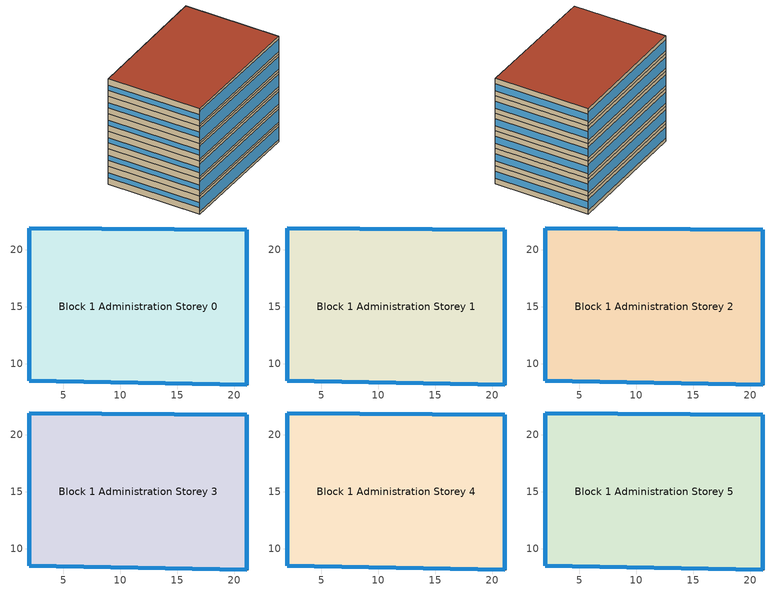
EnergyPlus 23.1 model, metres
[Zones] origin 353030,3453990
Block 1 Administration Storey 0
 floor ground (Project Floor): 21.13,21.76 21.13,8.12 1.98,8.5 1.97,21.92 z0
 wall outside (Project Wall): 1.97,21.92 1.98,8.5 21.13,8.12 21.13,21.76 1.97,21.92 z0:2.67
 window (Administration_west_window_construction): 1.97,21.91 1.98,8.51 z0.93:1.73
 window (Administration_south_window_construction): 1.99,8.5 21.12,8.12 z0.4:2.27
 window (Administration_east_window_construction): 21.13,8.13 21.13,21.75 z0.8:1.87
 window (Administration_north_window_construction): 21.12,21.76 1.98,21.92 z0.53:2.13
 roof outside (Project Ceiling): 21.13,8.12 21.13,21.76 1.97,21.92 1.98,8.5 z2.67
Block 1 Administration Storey 1
 floor outside (Project Floor): 21.13,21.76 21.13,8.12 1.98,8.5 1.97,21.92 z2.67
 wall outside (Project Wall): 1.97,21.92 1.98,8.5 21.13,8.12 21.13,21.76 1.97,21.92 z2.67:5.33
 window (Administration_west_window_construction): 1.97,21.91 1.98,8.51 z3.6:4.4
 window (Administration_south_window_construction): 1.99,8.5 21.12,8.12 z3.07:4.93
 window (Administration_east_window_construction): 21.13,8.13 21.13,21.75 z3.47:4.53
 window (Administration_north_window_construction): 21.12,21.76 1.98,21.92 z3.2:4.8
 roof outside (Project Ceiling): 21.13,8.12 21.13,21.76 1.97,21.92 1.98,8.5 z5.33
Block 1 Administration Storey 2
 floor outside (Project Floor): 21.13,21.76 21.13,8.12 1.98,8.5 1.97,21.92 z5.33
 wall outside (Project Wall): 1.97,21.92 1.98,8.5 21.13,8.12 21.13,21.76 1.97,21.92 z5.33:8
 window (Administration_west_window_construction): 1.97,21.91 1.98,8.51 z6.27:7.07
 window (Administration_south_window_construction): 1.99,8.5 21.12,8.12 z5.73:7.6
 window (Administration_east_window_construction): 21.13,8.13 21.13,21.75 z6.13:7.2
 window (Administration_north_window_construction): 21.12,21.76 1.98,21.92 z5.87:7.47
 roof outside (Project Ceiling): 21.13,8.12 21.13,21.76 1.97,21.92 1.98,8.5 z8
Block 1 Administration Storey 3
 floor outside (Project Floor): 21.13,21.76 21.13,8.12 1.98,8.5 1.97,21.92 z8
 wall outside (Project Wall): 1.97,21.92 1.98,8.5 21.13,8.12 21.13,21.76 1.97,21.92 z8:10.67
 window (Administration_west_window_construction): 1.97,21.91 1.98,8.51 z8.93:9.73
 window (Administration_south_window_construction): 1.99,8.5 21.12,8.12 z8.4:10.27
 window (Administration_east_window_construction): 21.13,8.13 21.13,21.75 z8.8:9.87
 window (Administration_north_window_construction): 21.12,21.76 1.98,21.92 z8.53:10.13
 roof outside (Project Ceiling): 21.13,8.12 21.13,21.76 1.97,21.92 1.98,8.5 z10.67
Block 1 Administration Storey 4
 floor outside (Project Floor): 21.13,21.76 21.13,8.12 1.98,8.5 1.97,21.92 z10.67
 wall outside (Project Wall): 1.97,21.92 1.98,8.5 21.13,8.12 21.13,21.76 1.97,21.92 z10.67:13.33
 window (Administration_west_window_construction): 1.97,21.91 1.98,8.51 z11.6:12.4
 window (Administration_south_window_construction): 1.99,8.5 21.12,8.12 z11.07:12.93
 window (Administration_east_window_construction): 21.13,8.13 21.13,21.75 z11.47:12.53
 window (Administration_north_window_construction): 21.12,21.76 1.98,21.92 z11.2:12.8
 roof outside (Project Ceiling): 21.13,8.12 21.13,21.76 1.97,21.92 1.98,8.5 z13.33
Block 1 Administration Storey 5
 floor outside (Project Floor): 21.13,21.76 21.13,8.12 1.98,8.5 1.97,21.92 z13.33
 wall outside (Project Wall): 1.97,21.92 1.98,8.5 21.13,8.12 21.13,21.76 1.97,21.92 z13.33:16
 window (Administration_west_window_construction): 1.97,21.91 1.98,8.51 z14.27:15.07
 window (Administration_south_window_construction): 1.99,8.5 21.12,8.12 z13.73:15.6
 window (Administration_east_window_construction): 21.13,8.13 21.13,21.75 z14.13:15.2
 window (Administration_north_window_construction): 21.12,21.76 1.98,21.92 z13.87:15.47
 roof outside (Project Flat Roof): 21.13,8.12 21.13,21.76 1.97,21.92 1.98,8.5 z16
[Building]
Building_1: North Axis=0; Terrain=City; Loads Convergence Tolerance Value=0.04; Temperature Convergence Tolerance Value=0.4; Solar Distribution=FullExterior; Maximum Number of Warmup Days=25; Minimum Number of Warmup Days=6
[Site:Location]
CHN Design_Conditions: Latitude=30; Longitude=114; Time Zone=8; Elevation=12
[SIZINGPERIOD:DESIGNDAY] Day of Month=21; DryBulb Temperature Range Modifier Type=DefaultMultipliers; Humidity Condition Type=Wetbulb; Barometric Pressure=101181; Rain Indicator=No; Snow Indicator=No; Daylight Saving Time Indicator=No; Sky Clearness=0; Begin Environment Reset Mode=FullResetAtBeginEnvironment
Name | Month | Day Type | Maximum DryBulb Temperature | Daily DryBulb Temperature Range | Wetbulb or DewPoint at Maximum DryBulb | Wind Speed | Wind Direction | Solar Model Indicator | ASHRAE Clear Sky Optical Depth for Beam Irradiance taub | ASHRAE Clear Sky Optical Depth for Diffuse Irradiance taud
Ann Htg 99.6% Condns DB | 1 | WinterDesignDay | -10 | 0 | -4.8 | 1 | 340 | ASHRAEClearSky | 0 | 0
Ann Clg .4% Condns DB=>MWB | 7 | SummerDesignDay | 40 | 6.6 | 27.1 | 3.5 | 220 | ASHRAETau | 0.781 | 1.413
[MATERIAL]
DefaultMaterial: Roughness=Rough; Thickness=0.1; Conductivity=0.1; Density=1000; Specific Heat=1000; Thermal Absorptance=0.9; Solar Absorptance=0.7; Visible Absorptance=0.7
[WINDOWMATERIAL:SIMPLEGLAZINGSYSTEM] UFactor=3; Visible Transmittance=0.6
Name | Solar Heat Gain Coefficient
Administration_east_window; Administration_south_window; Administration_west_window | 0.3
Administration_north_window | 0.35
[CONSTRUCTION]
Project Wall; Project Floor; Project Flat Roof; Project Ceiling: DefaultMaterial
Administration_east_window_construction: Administration_east_window
Administration_south_window_construction: Administration_south_window
Administration_west_window_construction: Administration_west_window
Administration_north_window_construction: Administration_north_window
[SPACE] Ceiling Height=autocalculate; Volume=autocalculate; Floor Area=autocalculate; Space Type=Administration
Name | Zone
Block 1 Administration Storey 0_space | Block 1 Administration Storey 0
Block 1 Administration Storey 1_space | Block 1 Administration Storey 1
Block 1 Administration Storey 2_space | Block 1 Administration Storey 2
Block 1 Administration Storey 3_space | Block 1 Administration Storey 3
Block 1 Administration Storey 4_space | Block 1 Administration Storey 4
Block 1 Administration Storey 5_space | Block 1 Administration Storey 5
[SPACELIST]
Administration: Block 1 Administration Storey 0_space, Block 1 Administration Storey 1_space, Block 1 Administration Storey 2_space, Block 1 Administration Storey 3_space, Block 1 Administration Storey 4_space, Block 1 Administration Storey 5_space
[ZONE] Type=1; Multiplier=1; Ceiling Height=autocalculate; Volume=autocalculate; Floor Area=autocalculate; Part of Total Floor Area=Yes
Block 1 Administration Storey 0; Block 1 Administration Storey 1; Block 1 Administration Storey 2; Block 1 Administration Storey 3; Block 1 Administration Storey 4; Block 1 Administration Storey 5
[PEOPLE]
People_for_administration: Zone or ZoneList or Space or SpaceList=Administration; Number of People Schedule=SeasonalSchedule_Schedule_administration_people; Number of People Calculation Method=People/Area; People per Floor Area=0.125; Fraction Radiant=0.3; Sensible Heat Fraction=autocalculate; Activity Level Schedule=SeasonalSchedule_Schedule_administration_activity; Carbon Dioxide Generation Rate=3.82e-08; Enable ASHRAE 55 Comfort Warnings=No; Mean Radiant Temperature Calculation Type=ZoneAveraged; Clothing Insulation Calculation Method=ClothingInsulationSchedule; Cold Stress Temperature Threshold=15.56; Heat Stress Temperature Threshold=30
[LIGHTS]
Light_for_administration: Zone or ZoneList or Space or SpaceList=Administration; Schedule=SeasonalSchedule_administration_lighting; Design Level Calculation Method=Watts/Area; Watts per Zone Floor Area=8; Return Air Fraction=0; Fraction Radiant=0.32; Fraction Visible=0.25; Fraction Replaceable=1; EndUse Subcategory=General; Return Air Fraction Calculated from Plenum Temperature=No; Return Air Fraction Function of Plenum Temperature Coefficient 1=0; Return Air Fraction Function of Plenum Temperature Coefficient 2=0
[ELECTRICEQUIPMENT]
Equipment_for_administration: Zone or ZoneList or Space or SpaceList=Administration; Schedule=SeasonalSchedule_Schedule_administration_equipment; Design Level Calculation Method=Watts/Area; Watts per Zone Floor Area=15; Fraction Latent=0; Fraction Radiant=0; Fraction Lost=0; EndUse Subcategory=Electric Equipment
[DAYLIGHTING:CONTROLS] Illuminance Setpoint at Reference Point 1=300
Name | Zone or Space | Glare Calculation Daylighting Reference Point | Daylighting Reference Point 1
Dlight_Block 1 Administration Storey 0 | Block 1 Administration Storey 0 | Rpoint_Block 1 Administration Storey 0 | Rpoint_Block 1 Administration Storey 0
Dlight_Block 1 Administration Storey 1 | Block 1 Administration Storey 1 | Rpoint_Block 1 Administration Storey 1 | Rpoint_Block 1 Administration Storey 1
Dlight_Block 1 Administration Storey 2 | Block 1 Administration Storey 2 | Rpoint_Block 1 Administration Storey 2 | Rpoint_Block 1 Administration Storey 2
Dlight_Block 1 Administration Storey 3 | Block 1 Administration Storey 3 | Rpoint_Block 1 Administration Storey 3 | Rpoint_Block 1 Administration Storey 3
Dlight_Block 1 Administration Storey 4 | Block 1 Administration Storey 4 | Rpoint_Block 1 Administration Storey 4 | Rpoint_Block 1 Administration Storey 4
Dlight_Block 1 Administration Storey 5 | Block 1 Administration Storey 5 | Rpoint_Block 1 Administration Storey 5 | Rpoint_Block 1 Administration Storey 5
[HVACTEMPLATE:THERMOSTAT]
Name | Heating Setpoint Schedule | Cooling Setpoint Schedule
Thermostat_for_office | SeasonalSchedule_office_heating | SeasonalSchedule_office_cooling
Thermostat_for_commercial | SeasonalSchedule_commerical_heating | SeasonalSchedule_commerical_cooling
Thermostat_for_residential | SeasonalSchedule_residential_heating | SeasonalSchedule_residential_cooling
Thermostat_for_school | SeasonalSchedule_school_heating | SeasonalSchedule_school_cooling
Thermostat_for_hospital | SeasonalSchedule_hospital_heating | SeasonalSchedule_hospital_cooling
Thermostat_for_industrial | SeasonalSchedule_Industrial_heating | SeasonalSchedule_Industrial_cooling
Thermostat_for_transport | SeasonalSchedule_transport_heating | SeasonalSchedule_transport_cooling
Thermostat_for_administration | SeasonalSchedule_administration_heating | SeasonalSchedule_administration_cooling
[HVACTEMPLATE:ZONE:IDEALLOADSAIRSYSTEM] Template Thermostat=Thermostat_for_administration; Maximum Heating Supply Air Temperature=50; Minimum Cooling Supply Air Temperature=13; Maximum Heating Supply Air Humidity Ratio=0.0156; Minimum Cooling Supply Air Humidity Ratio=0.0077; Heating Limit=NoLimit; Cooling Limit=NoLimit; Dehumidification Control Type=ConstantSensibleHeatRatio; Cooling Sensible Heat Ratio=0.7; Dehumidification Setpoint=60; Humidification Control Type=None; Humidification Setpoint=30; Outdoor Air Method=DetailedSpecification; Outdoor Air Flow Rate per Person=0.00944; Outdoor Air Flow Rate per Zone Floor Area=0; Outdoor Air Flow Rate per Zone=0; Design Specification Outdoor Air Object=Ventilation_for_administration; Demand Controlled Ventilation Type=None; Outdoor Air Economizer Type=NoEconomizer; Heat Recovery Type=None; Sensible Heat Recovery Effectiveness=0.7; Latent Heat Recovery Effectiveness=0.65
Block 1 Administration Storey 0; Block 1 Administration Storey 1; Block 1 Administration Storey 2; Block 1 Administration Storey 3; Block 1 Administration Storey 4; Block 1 Administration Storey 5
[DESIGNSPECIFICATION:OUTDOORAIR]
Ventilation_for_administration: Outdoor Air Method=Flow/Person; Outdoor Air Flow per Person=0.00833333; Outdoor Air Flow per Zone Floor Area=0; Outdoor Air Flow per Zone=0; Outdoor Air Flow Air Changes per Hour=0
[SCHEDULE:DAY:HOURLY]
Schedule_administration_heating_summer_hourly; Schedule_commerical_heating_summer_hourly; Schedule_residential_heating_summer_hourly; Schedule_school_heating_summer_hourly; Schedule_hospital_heating_summer_hourly; Schedule_Industrial_heating_summer_hourly; Schedule_transport_heating_summer_hourly; Schedule_office_heating_summer_hourly: -20, -20, -20, -20, -20, -20, -20, -20, -20, -20, -20, -20, -20, -20, -20, -20, -20, -20, -20, -20, -20, -20, -20, -20
Schedule_administration_heating_winnter_weekday_hourly: 5, 5, 5, 5, 5, 5, 12, 12, 18, 20, 20, 20, 20, 20, 20, 20, 20, 20, 18, 5, 5, 5, 5, 5
Schedule_administration_heating_winnter_holiday_hourly; Schedule_school_heating_winnter_holiday_hourly: 5, 5, 5, 5, 5, 5, 5, 5, 5, 5, 5, 5, 5, 5, 5, 5, 5, 5, 5, 5, 5, 5, 5, 5
Schedule_administration_cooling_winter_hourly; Schedule_administration_cooling_summer_holiday_hourly; Schedule_commerical_cooling_winter_hourly; Schedule_residential_cooling_winter_hourly; Schedule_school_cooling_winter_hourly; Schedule_school_cooling_summer_holiday_hourly; Schedule_hospital_cooling_winter_hourly; Schedule_Industrial_cooling_winter_hourly; Schedule_transport_cooling_winter_hourly; Schedule_office_cooling_winter_hourly: 50, 50, 50, 50, 50, 50, 50, 50, 50, 50, 50, 50, 50, 50, 50, 50, 50, 50, 50, 50, 50, 50, 50, 50
Schedule_administration_cooling_summer_weekday_hourly: 50, 50, 50, 50, 50, 50, 50, 28, 26, 26, 26, 26, 26, 26, 26, 26, 26, 26, 50, 50, 50, 50, 50, 50
Schedule_administration_lighting_weekday_hourly: 0.2, 0.2, 0.2, 0.2, 0.2, 0.2, 0.2, 0.5, 0.95, 0.95, 0.95, 0.8, 0.8, 0.95, 0.95, 0.95, 0.95, 0.95, 0.3, 0.2, 0.2, 0.2, 0.2, 0.2
Schedule_administration_lighting_holiday_hourly: 0.2, 0.2, 0.2, 0.2, 0.2, 0.2, 0.2, 0.25, 0.475, 0.475, 0.475, 0.4, 0.4, 0.475, 0.475, 0.475, 0.475, 0.475, 0.2, 0.2, 0.2, 0.2, 0.2, 0.2
Schedule_administration_equipment_weekday_hourly: 0.2, 0.2, 0.2, 0.2, 0.2, 0.2, 0.2, 0.5, 0.95, 0.95, 0.95, 0.5, 0.5, 0.95, 0.95, 0.95, 0.95, 0.3, 0.2, 0.2, 0.2, 0.2, 0.2, 0.2
Schedule_administration_equipment_holiday_hourly: 0.2, 0.2, 0.2, 0.2, 0.2, 0.2, 0.2, 0.25, 0.475, 0.475, 0.475, 0.25, 0.25, 0.475, 0.475, 0.475, 0.475, 0.2, 0.2, 0.2, 0.2, 0.2, 0.2, 0.2
Schedule_administration_people_weekday_hourly: 0, 0, 0, 0, 0, 0, 0.1, 0.5, 0.95, 0.95, 0.95, 0.8, 0.8, 0.95, 0.95, 0.95, 0.95, 0.3, 0.1, 0, 0, 0, 0, 0
Schedule_administration_people_holiday_hourly: 0, 0, 0, 0, 0, 0, 0.02, 0.1, 0.19, 0.19, 0.19, 0.16, 0.16, 0.19, 0.19, 0.19, 0.19, 0.06, 0.02, 0, 0, 0, 0, 0
Schedule_administration_activity_weekday_hourly; Schedule_administration_activity_holiday_hourly: 144, 144, 144, 144, 144, 144, 144, 144, 144, 144, 144, 144, 144, 144, 144, 144, 144, 144, 144, 144, 144, 144, 144, 144
Schedule_commerical_heating_winnter_weekday_hourly; Schedule_commerical_heating_winnter_holiday_hourly: 5, 5, 5, 5, 5, 5, 12, 16, 18, 18, 18, 18, 18, 18, 18, 18, 18, 18, 18, 18, 12, 5, 5, 5
Schedule_commerical_cooling_summer_weekday_hourly; Schedule_commerical_cooling_summer_holiday_hourly: 50, 50, 50, 50, 50, 50, 50, 28, 24, 24, 24, 24, 24, 24, 24, 24, 24, 24, 24, 24, 24, 28, 50, 50
Schedule_residential_heating_winnter_weekday_hourly; Schedule_residential_heating_winnter_holiday_hourly: 18, 18, 18, 18, 18, 18, 18, -20, -20, -20, -20, -20, -20, -20, -20, -20, -20, -20, -20, -20, 18, 18, 18, 18
Schedule_residential_cooling_summer_weekday_hourly; Schedule_residential_cooling_summer_holiday_hourly: 26, 26, 26, 26, 26, 26, 26, 50, 50, 50, 50, 50, 50, 50, 50, 50, 50, 50, 50, 50, 26, 26, 26, 26
Schedule_school_heating_winnter_weekday_hourly: 5, 5, 5, 5, 5, 12, 18, 20, 20, 20, 20, 20, 20, 20, 20, 20, 20, 20, 18, 12, 5, 5, 5, 5
Schedule_school_cooling_summer_weekday_hourly: 50, 50, 50, 50, 50, 50, 28, 26, 26, 26, 26, 26, 26, 26, 26, 26, 26, 26, 50, 50, 50, 50, 50, 50
Schedule_hospital_heating_winnter_weekday_hourly; Schedule_hospital_heating_winnter_holiday_hourly: 22, 22, 22, 22, 22, 22, 22, 22, 22, 22, 22, 22, 22, 22, 22, 22, 22, 22, 22, 22, 22, 22, 22, 22
Schedule_hospital_cooling_summer_weekday_hourly; Schedule_hospital_cooling_summer_holiday_hourly: 26, 26, 26, 26, 26, 26, 26, 26, 26, 26, 26, 26, 26, 26, 26, 26, 26, 26, 26, 26, 26, 26, 26, 26
Schedule_Industrial_heating_winnter_weekday_hourly; Schedule_Industrial_heating_winnter_holiday_hourly: -20, -20, -20, -20, -20, -20, 18, 18, 18, 18, 18, 18, 18, 18, 18, 18, 18, 18, 18, -20, -20, -20, -20, -20
Schedule_Industrial_cooling_summer_weekday_hourly; Schedule_Industrial_cooling_summer_holiday_hourly: 50, 50, 50, 50, 50, 50, 50, 28, 28, 28, 28, 28, 28, 28, 28, 28, 28, 28, 28, 50, 50, 50, 50, 50
Schedule_transport_heating_winnter_weekday_hourly; Schedule_transport_heating_winnter_holiday_hourly: 18, 18, 18, 18, 18, 18, 20, 20, 20, 20, 20, 20, 20, 20, 20, 20, 20, 20, 20, 20, 20, 20, 18, 18
Schedule_transport_cooling_summer_weekday_hourly; Schedule_transport_cooling_summer_holiday_hourly: 26, 26, 26, 26, 26, 26, 26, 24, 24, 24, 25, 24, 24, 24, 24, 24, 24, 24, 24, 24, 24, 24, 26, 28
Schedule_office_heating_winnter_weekday_hourly: 5, 5, 5, 5, 5, 5, 12, 18, 20, 20, 20, 20, 20, 20, 20, 20, 20, 20, 20, 18, 12, 5, 5, 5
Schedule_office_heating_winnter_holiday_hourly: 5, 5, 5, 5, 5, 5, 5, 5, 5, 16, 16, 16, 16, 16, 16, 16, 16, 5, 5, 5, 5, 5, 5, 5
Schedule_office_cooling_summer_weekday_hourly: 50, 50, 50, 50, 50, 50, 28, 26, 26, 26, 26, 26, 26, 26, 26, 26, 26, 26, 26, 26, 50, 50, 50, 50
Schedule_office_cooling_summer_holiday_hourly: 50, 50, 50, 50, 50, 50, 50, 50, 50, 50, 50, 26, 26, 26, 26, 26, 26, 50, 50, 50, 50, 50, 50, 50
[SCHEDULE:WEEK:DAILY]
Schedule_office_heating_summer_weekly: Schedule_office_heating_summer_hourly, Schedule_office_heating_summer_hourly, Schedule_office_heating_summer_hourly, Schedule_office_heating_summer_hourly, Schedule_office_heating_summer_hourly, Schedule_office_heating_summer_hourly, Schedule_office_heating_summer_hourly, Schedule_office_heating_summer_hourly, Schedule_office_heating_summer_hourly, Schedule_office_heating_summer_hourly, Schedule_office_heating_summer_hourly, Schedule_office_heating_summer_hourly
Schedule_office_heating_winnter_weekly: Schedule_office_heating_winnter_holiday_hourly, Schedule_office_heating_winnter_weekday_hourly, Schedule_office_heating_winnter_weekday_hourly, Schedule_office_heating_winnter_weekday_hourly, Schedule_office_heating_winnter_weekday_hourly, Schedule_office_heating_winnter_weekday_hourly, Schedule_office_heating_winnter_holiday_hourly, Schedule_office_heating_winnter_holiday_hourly, Schedule_office_heating_winnter_weekday_hourly, Schedule_office_heating_winnter_weekday_hourly, Schedule_office_heating_winnter_holiday_hourly, Schedule_office_heating_winnter_holiday_hourly
Schedule_office_cooling_winnter_weekly: Schedule_office_cooling_winter_hourly, Schedule_office_cooling_winter_hourly, Schedule_office_cooling_winter_hourly, Schedule_office_cooling_winter_hourly, Schedule_office_cooling_winter_hourly, Schedule_office_cooling_winter_hourly, Schedule_office_cooling_winter_hourly, Schedule_office_cooling_winter_hourly, Schedule_office_cooling_winter_hourly, Schedule_office_cooling_winter_hourly, Schedule_office_cooling_winter_hourly, Schedule_office_cooling_winter_hourly
Schedule_office_cooling_summer_weekly: Schedule_office_cooling_summer_holiday_hourly, Schedule_office_cooling_summer_weekday_hourly, Schedule_office_cooling_summer_weekday_hourly, Schedule_office_cooling_summer_weekday_hourly, Schedule_office_cooling_summer_weekday_hourly, Schedule_office_cooling_summer_weekday_hourly, Schedule_office_cooling_summer_holiday_hourly, Schedule_office_cooling_summer_holiday_hourly, Schedule_office_cooling_summer_weekday_hourly, Schedule_office_cooling_summer_weekday_hourly, Schedule_office_cooling_summer_holiday_hourly, Schedule_office_cooling_summer_holiday_hourly
Schedule_commerical_heating_summer_weekly: Schedule_commerical_heating_summer_hourly, Schedule_commerical_heating_summer_hourly, Schedule_commerical_heating_summer_hourly, Schedule_commerical_heating_summer_hourly, Schedule_commerical_heating_summer_hourly, Schedule_commerical_heating_summer_hourly, Schedule_commerical_heating_summer_hourly, Schedule_commerical_heating_summer_hourly, Schedule_commerical_heating_summer_hourly, Schedule_commerical_heating_summer_hourly, Schedule_commerical_heating_summer_hourly, Schedule_commerical_heating_summer_hourly
Schedule_commerical_heating_winnter_weekly: Schedule_commerical_heating_winnter_holiday_hourly, Schedule_commerical_heating_winnter_weekday_hourly, Schedule_commerical_heating_winnter_weekday_hourly, Schedule_commerical_heating_winnter_weekday_hourly, Schedule_commerical_heating_winnter_weekday_hourly, Schedule_commerical_heating_winnter_weekday_hourly, Schedule_commerical_heating_winnter_holiday_hourly, Schedule_commerical_heating_winnter_holiday_hourly, Schedule_commerical_heating_winnter_weekday_hourly, Schedule_commerical_heating_winnter_weekday_hourly, Schedule_commerical_heating_winnter_holiday_hourly, Schedule_commerical_heating_winnter_holiday_hourly
Schedule_commerical_cooling_winnter_weekly: Schedule_commerical_cooling_winter_hourly, Schedule_commerical_cooling_winter_hourly, Schedule_commerical_cooling_winter_hourly, Schedule_commerical_cooling_winter_hourly, Schedule_commerical_cooling_winter_hourly, Schedule_commerical_cooling_winter_hourly, Schedule_commerical_cooling_winter_hourly, Schedule_commerical_cooling_winter_hourly, Schedule_commerical_cooling_winter_hourly, Schedule_commerical_cooling_winter_hourly, Schedule_commerical_cooling_winter_hourly, Schedule_commerical_cooling_winter_hourly
Schedule_commerical_cooling_summer_weekly: Schedule_commerical_cooling_summer_holiday_hourly, Schedule_commerical_cooling_summer_weekday_hourly, Schedule_commerical_cooling_summer_weekday_hourly, Schedule_commerical_cooling_summer_weekday_hourly, Schedule_commerical_cooling_summer_weekday_hourly, Schedule_commerical_cooling_summer_weekday_hourly, Schedule_commerical_cooling_summer_holiday_hourly, Schedule_commerical_cooling_summer_holiday_hourly, Schedule_commerical_cooling_summer_weekday_hourly, Schedule_commerical_cooling_summer_weekday_hourly, Schedule_commerical_cooling_summer_holiday_hourly, Schedule_commerical_cooling_summer_holiday_hourly
Schedule_residential_heating_summer_weekly: Schedule_residential_heating_summer_hourly, Schedule_residential_heating_summer_hourly, Schedule_residential_heating_summer_hourly, Schedule_residential_heating_summer_hourly, Schedule_residential_heating_summer_hourly, Schedule_residential_heating_summer_hourly, Schedule_residential_heating_summer_hourly, Schedule_residential_heating_summer_hourly, Schedule_residential_heating_summer_hourly, Schedule_residential_heating_summer_hourly, Schedule_residential_heating_summer_hourly, Schedule_residential_heating_summer_hourly
Schedule_residential_heating_winnter_weekly: Schedule_residential_heating_winnter_holiday_hourly, Schedule_residential_heating_winnter_weekday_hourly, Schedule_residential_heating_winnter_weekday_hourly, Schedule_residential_heating_winnter_weekday_hourly, Schedule_residential_heating_winnter_weekday_hourly, Schedule_residential_heating_winnter_weekday_hourly, Schedule_residential_heating_winnter_holiday_hourly, Schedule_residential_heating_winnter_holiday_hourly, Schedule_residential_heating_winnter_weekday_hourly, Schedule_residential_heating_winnter_weekday_hourly, Schedule_residential_heating_winnter_holiday_hourly, Schedule_residential_heating_winnter_holiday_hourly
Schedule_residential_cooling_winnter_weekly: Schedule_residential_cooling_winter_hourly, Schedule_residential_cooling_winter_hourly, Schedule_residential_cooling_winter_hourly, Schedule_residential_cooling_winter_hourly, Schedule_residential_cooling_winter_hourly, Schedule_residential_cooling_winter_hourly, Schedule_residential_cooling_winter_hourly, Schedule_residential_cooling_winter_hourly, Schedule_residential_cooling_winter_hourly, Schedule_residential_cooling_winter_hourly, Schedule_residential_cooling_winter_hourly, Schedule_residential_cooling_winter_hourly
Schedule_residential_cooling_summer_weekly: Schedule_residential_cooling_summer_holiday_hourly, Schedule_residential_cooling_summer_weekday_hourly, Schedule_residential_cooling_summer_weekday_hourly, Schedule_residential_cooling_summer_weekday_hourly, Schedule_residential_cooling_summer_weekday_hourly, Schedule_residential_cooling_summer_weekday_hourly, Schedule_residential_cooling_summer_holiday_hourly, Schedule_residential_cooling_summer_holiday_hourly, Schedule_residential_cooling_summer_weekday_hourly, Schedule_residential_cooling_summer_weekday_hourly, Schedule_residential_cooling_summer_holiday_hourly, Schedule_residential_cooling_summer_holiday_hourly
Schedule_school_heating_summer_weekly: Schedule_school_heating_summer_hourly, Schedule_school_heating_summer_hourly, Schedule_school_heating_summer_hourly, Schedule_school_heating_summer_hourly, Schedule_school_heating_summer_hourly, Schedule_school_heating_summer_hourly, Schedule_school_heating_summer_hourly, Schedule_school_heating_summer_hourly, Schedule_school_heating_summer_hourly, Schedule_school_heating_summer_hourly, Schedule_school_heating_summer_hourly, Schedule_school_heating_summer_hourly
Schedule_school_heating_winnter_weekly: Schedule_school_heating_winnter_holiday_hourly, Schedule_school_heating_winnter_weekday_hourly, Schedule_school_heating_winnter_weekday_hourly, Schedule_school_heating_winnter_weekday_hourly, Schedule_school_heating_winnter_weekday_hourly, Schedule_school_heating_winnter_weekday_hourly, Schedule_school_heating_winnter_holiday_hourly, Schedule_school_heating_winnter_holiday_hourly, Schedule_school_heating_winnter_weekday_hourly, Schedule_school_heating_winnter_weekday_hourly, Schedule_school_heating_winnter_holiday_hourly, Schedule_school_heating_winnter_holiday_hourly
Schedule_school_cooling_winnter_weekly: Schedule_school_cooling_winter_hourly, Schedule_school_cooling_winter_hourly, Schedule_school_cooling_winter_hourly, Schedule_school_cooling_winter_hourly, Schedule_school_cooling_winter_hourly, Schedule_school_cooling_winter_hourly, Schedule_school_cooling_winter_hourly, Schedule_school_cooling_winter_hourly, Schedule_school_cooling_winter_hourly, Schedule_school_cooling_winter_hourly, Schedule_school_cooling_winter_hourly, Schedule_school_cooling_winter_hourly
Schedule_school_cooling_summer_weekly: Schedule_school_cooling_summer_holiday_hourly, Schedule_school_cooling_summer_weekday_hourly, Schedule_school_cooling_summer_weekday_hourly, Schedule_school_cooling_summer_weekday_hourly, Schedule_school_cooling_summer_weekday_hourly, Schedule_school_cooling_summer_weekday_hourly, Schedule_school_cooling_summer_holiday_hourly, Schedule_school_cooling_summer_holiday_hourly, Schedule_school_cooling_summer_weekday_hourly, Schedule_school_cooling_summer_weekday_hourly, Schedule_school_cooling_summer_holiday_hourly, Schedule_school_cooling_summer_holiday_hourly
Schedule_hospital_heating_summer_weekly: Schedule_hospital_heating_summer_hourly, Schedule_hospital_heating_summer_hourly, Schedule_hospital_heating_summer_hourly, Schedule_hospital_heating_summer_hourly, Schedule_hospital_heating_summer_hourly, Schedule_hospital_heating_summer_hourly, Schedule_hospital_heating_summer_hourly, Schedule_hospital_heating_summer_hourly, Schedule_hospital_heating_summer_hourly, Schedule_hospital_heating_summer_hourly, Schedule_hospital_heating_summer_hourly, Schedule_hospital_heating_summer_hourly
Schedule_hospital_heating_winnter_weekly: Schedule_hospital_heating_winnter_holiday_hourly, Schedule_hospital_heating_winnter_weekday_hourly, Schedule_hospital_heating_winnter_weekday_hourly, Schedule_hospital_heating_winnter_weekday_hourly, Schedule_hospital_heating_winnter_weekday_hourly, Schedule_hospital_heating_winnter_weekday_hourly, Schedule_hospital_heating_winnter_holiday_hourly, Schedule_hospital_heating_winnter_holiday_hourly, Schedule_hospital_heating_winnter_weekday_hourly, Schedule_hospital_heating_winnter_weekday_hourly, Schedule_hospital_heating_winnter_holiday_hourly, Schedule_hospital_heating_winnter_holiday_hourly
Schedule_hospital_cooling_winnter_weekly: Schedule_hospital_cooling_winter_hourly, Schedule_hospital_cooling_winter_hourly, Schedule_hospital_cooling_winter_hourly, Schedule_hospital_cooling_winter_hourly, Schedule_hospital_cooling_winter_hourly, Schedule_hospital_cooling_winter_hourly, Schedule_hospital_cooling_winter_hourly, Schedule_hospital_cooling_winter_hourly, Schedule_hospital_cooling_winter_hourly, Schedule_hospital_cooling_winter_hourly, Schedule_hospital_cooling_winter_hourly, Schedule_hospital_cooling_winter_hourly
Schedule_hospital_cooling_summer_weekly: Schedule_hospital_cooling_summer_holiday_hourly, Schedule_hospital_cooling_summer_weekday_hourly, Schedule_hospital_cooling_summer_weekday_hourly, Schedule_hospital_cooling_summer_weekday_hourly, Schedule_hospital_cooling_summer_weekday_hourly, Schedule_hospital_cooling_summer_weekday_hourly, Schedule_hospital_cooling_summer_holiday_hourly, Schedule_hospital_cooling_summer_holiday_hourly, Schedule_hospital_cooling_summer_weekday_hourly, Schedule_hospital_cooling_summer_weekday_hourly, Schedule_hospital_cooling_summer_holiday_hourly, Schedule_hospital_cooling_summer_holiday_hourly
Schedule_Industrial_heating_summer_weekly: Schedule_Industrial_heating_summer_hourly, Schedule_Industrial_heating_summer_hourly, Schedule_Industrial_heating_summer_hourly, Schedule_Industrial_heating_summer_hourly, Schedule_Industrial_heating_summer_hourly, Schedule_Industrial_heating_summer_hourly, Schedule_Industrial_heating_summer_hourly, Schedule_Industrial_heating_summer_hourly, Schedule_Industrial_heating_summer_hourly, Schedule_Industrial_heating_summer_hourly, Schedule_Industrial_heating_summer_hourly, Schedule_Industrial_heating_summer_hourly
Schedule_Industrial_heating_winnter_weekly: Schedule_Industrial_heating_winnter_holiday_hourly, Schedule_Industrial_heating_winnter_weekday_hourly, Schedule_Industrial_heating_winnter_weekday_hourly, Schedule_Industrial_heating_winnter_weekday_hourly, Schedule_Industrial_heating_winnter_weekday_hourly, Schedule_Industrial_heating_winnter_weekday_hourly, Schedule_Industrial_heating_winnter_holiday_hourly, Schedule_Industrial_heating_winnter_holiday_hourly, Schedule_Industrial_heating_winnter_weekday_hourly, Schedule_Industrial_heating_winnter_weekday_hourly, Schedule_Industrial_heating_winnter_holiday_hourly, Schedule_Industrial_heating_winnter_holiday_hourly
Schedule_Industrial_cooling_winnter_weekly: Schedule_Industrial_cooling_winter_hourly, Schedule_Industrial_cooling_winter_hourly, Schedule_Industrial_cooling_winter_hourly, Schedule_Industrial_cooling_winter_hourly, Schedule_Industrial_cooling_winter_hourly, Schedule_Industrial_cooling_winter_hourly, Schedule_Industrial_cooling_winter_hourly, Schedule_Industrial_cooling_winter_hourly, Schedule_Industrial_cooling_winter_hourly, Schedule_Industrial_cooling_winter_hourly, Schedule_Industrial_cooling_winter_hourly, Schedule_Industrial_cooling_winter_hourly
Schedule_Industrial_cooling_summer_weekly: Schedule_Industrial_cooling_summer_holiday_hourly, Schedule_Industrial_cooling_summer_weekday_hourly, Schedule_Industrial_cooling_summer_weekday_hourly, Schedule_Industrial_cooling_summer_weekday_hourly, Schedule_Industrial_cooling_summer_weekday_hourly, Schedule_Industrial_cooling_summer_weekday_hourly, Schedule_Industrial_cooling_summer_holiday_hourly, Schedule_Industrial_cooling_summer_holiday_hourly, Schedule_Industrial_cooling_summer_weekday_hourly, Schedule_Industrial_cooling_summer_weekday_hourly, Schedule_Industrial_cooling_summer_holiday_hourly, Schedule_Industrial_cooling_summer_holiday_hourly
Schedule_administration_heating_summer_weekly: Schedule_administration_heating_summer_hourly, Schedule_administration_heating_summer_hourly, Schedule_administration_heating_summer_hourly, Schedule_administration_heating_summer_hourly, Schedule_administration_heating_summer_hourly, Schedule_administration_heating_summer_hourly, Schedule_administration_heating_summer_hourly, Schedule_administration_heating_summer_hourly, Schedule_administration_heating_summer_hourly, Schedule_administration_heating_summer_hourly, Schedule_administration_heating_summer_hourly, Schedule_administration_heating_summer_hourly
Schedule_administration_heating_winnter_weekly: Schedule_administration_heating_winnter_holiday_hourly, Schedule_administration_heating_winnter_weekday_hourly, Schedule_administration_heating_winnter_weekday_hourly, Schedule_administration_heating_winnter_weekday_hourly, Schedule_administration_heating_winnter_weekday_hourly, Schedule_administration_heating_winnter_weekday_hourly, Schedule_administration_heating_winnter_holiday_hourly, Schedule_administration_heating_winnter_holiday_hourly, Schedule_administration_heating_winnter_weekday_hourly, Schedule_administration_heating_winnter_weekday_hourly, Schedule_administration_heating_winnter_holiday_hourly, Schedule_administration_heating_winnter_holiday_hourly
Schedule_administration_cooling_winnter_weekly: Schedule_administration_cooling_winter_hourly, Schedule_administration_cooling_winter_hourly, Schedule_administration_cooling_winter_hourly, Schedule_administration_cooling_winter_hourly, Schedule_administration_cooling_winter_hourly, Schedule_administration_cooling_winter_hourly, Schedule_administration_cooling_winter_hourly, Schedule_administration_cooling_winter_hourly, Schedule_administration_cooling_winter_hourly, Schedule_administration_cooling_winter_hourly, Schedule_administration_cooling_winter_hourly, Schedule_administration_cooling_winter_hourly
Schedule_administration_cooling_summer_weekly: Schedule_administration_cooling_summer_holiday_hourly, Schedule_administration_cooling_summer_weekday_hourly, Schedule_administration_cooling_summer_weekday_hourly, Schedule_administration_cooling_summer_weekday_hourly, Schedule_administration_cooling_summer_weekday_hourly, Schedule_administration_cooling_summer_weekday_hourly, Schedule_administration_cooling_summer_holiday_hourly, Schedule_administration_cooling_summer_holiday_hourly, Schedule_administration_cooling_summer_weekday_hourly, Schedule_administration_cooling_summer_weekday_hourly, Schedule_administration_cooling_summer_holiday_hourly, Schedule_administration_cooling_summer_holiday_hourly
Schedule_administration_lighting_weekly: Schedule_administration_lighting_holiday_hourly, Schedule_administration_lighting_weekday_hourly, Schedule_administration_lighting_weekday_hourly, Schedule_administration_lighting_weekday_hourly, Schedule_administration_lighting_weekday_hourly, Schedule_administration_lighting_weekday_hourly, Schedule_administration_lighting_holiday_hourly, Schedule_administration_lighting_holiday_hourly, Schedule_administration_lighting_weekday_hourly, Schedule_administration_lighting_weekday_hourly, Schedule_administration_lighting_holiday_hourly, Schedule_administration_lighting_holiday_hourly
Schedule_administration_equipment_weekly: Schedule_administration_equipment_holiday_hourly, Schedule_administration_equipment_weekday_hourly, Schedule_administration_equipment_weekday_hourly, Schedule_administration_equipment_weekday_hourly, Schedule_administration_equipment_weekday_hourly, Schedule_administration_equipment_weekday_hourly, Schedule_administration_equipment_holiday_hourly, Schedule_administration_equipment_holiday_hourly, Schedule_administration_equipment_weekday_hourly, Schedule_administration_equipment_weekday_hourly, Schedule_administration_equipment_holiday_hourly, Schedule_administration_equipment_holiday_hourly
Schedule_administration_people_weekly: Schedule_administration_people_holiday_hourly, Schedule_administration_people_weekday_hourly, Schedule_administration_people_weekday_hourly, Schedule_administration_people_weekday_hourly, Schedule_administration_people_weekday_hourly, Schedule_administration_people_weekday_hourly, Schedule_administration_people_holiday_hourly, Schedule_administration_people_holiday_hourly, Schedule_administration_people_weekday_hourly, Schedule_administration_people_weekday_hourly, Schedule_administration_people_holiday_hourly, Schedule_administration_people_holiday_hourly
Schedule_administration_activity_weekly: Schedule_administration_activity_holiday_hourly, Schedule_administration_activity_weekday_hourly, Schedule_administration_activity_weekday_hourly, Schedule_administration_activity_weekday_hourly, Schedule_administration_activity_weekday_hourly, Schedule_administration_activity_weekday_hourly, Schedule_administration_activity_holiday_hourly, Schedule_administration_activity_holiday_hourly, Schedule_administration_activity_weekday_hourly, Schedule_administration_activity_weekday_hourly, Schedule_administration_activity_holiday_hourly, Schedule_administration_activity_holiday_hourly
Schedule_transport_heating_summer_weekly: Schedule_transport_heating_summer_hourly, Schedule_transport_heating_summer_hourly, Schedule_transport_heating_summer_hourly, Schedule_transport_heating_summer_hourly, Schedule_transport_heating_summer_hourly, Schedule_transport_heating_summer_hourly, Schedule_transport_heating_summer_hourly, Schedule_transport_heating_summer_hourly, Schedule_transport_heating_summer_hourly, Schedule_transport_heating_summer_hourly, Schedule_transport_heating_summer_hourly, Schedule_transport_heating_summer_hourly
Schedule_transport_heating_winnter_weekly: Schedule_transport_heating_winnter_holiday_hourly, Schedule_transport_heating_winnter_weekday_hourly, Schedule_transport_heating_winnter_weekday_hourly, Schedule_transport_heating_winnter_weekday_hourly, Schedule_transport_heating_winnter_weekday_hourly, Schedule_transport_heating_winnter_weekday_hourly, Schedule_transport_heating_winnter_holiday_hourly, Schedule_transport_heating_winnter_holiday_hourly, Schedule_transport_heating_winnter_weekday_hourly, Schedule_transport_heating_winnter_weekday_hourly, Schedule_transport_heating_winnter_holiday_hourly, Schedule_transport_heating_winnter_holiday_hourly
Schedule_transport_cooling_winnter_weekly: Schedule_transport_cooling_winter_hourly, Schedule_transport_cooling_winter_hourly, Schedule_transport_cooling_winter_hourly, Schedule_transport_cooling_winter_hourly, Schedule_transport_cooling_winter_hourly, Schedule_transport_cooling_winter_hourly, Schedule_transport_cooling_winter_hourly, Schedule_transport_cooling_winter_hourly, Schedule_transport_cooling_winter_hourly, Schedule_transport_cooling_winter_hourly, Schedule_transport_cooling_winter_hourly, Schedule_transport_cooling_winter_hourly
Schedule_transport_cooling_summer_weekly: Schedule_transport_cooling_summer_holiday_hourly, Schedule_transport_cooling_summer_weekday_hourly, Schedule_transport_cooling_summer_weekday_hourly, Schedule_transport_cooling_summer_weekday_hourly, Schedule_transport_cooling_summer_weekday_hourly, Schedule_transport_cooling_summer_weekday_hourly, Schedule_transport_cooling_summer_holiday_hourly, Schedule_transport_cooling_summer_holiday_hourly, Schedule_transport_cooling_summer_weekday_hourly, Schedule_transport_cooling_summer_weekday_hourly, Schedule_transport_cooling_summer_holiday_hourly, Schedule_transport_cooling_summer_holiday_hourly
[SCHEDULE:YEAR]
SeasonalSchedule_office_heating: Schedule_office_heating_winnter_weekly, 1, 1, 3, 31, Schedule_office_heating_summer_weekly, 4, 1, 11, 30, Schedule_office_heating_winnter_weekly, 12, 1, 12, 31
SeasonalSchedule_office_cooling: Schedule_office_cooling_winnter_weekly, 1, 1, 5, 31, Schedule_office_cooling_summer_weekly, 6, 1, 9, 30, Schedule_office_cooling_winnter_weekly, 10, 1, 12, 31
SeasonalSchedule_commerical_heating: Schedule_commerical_heating_winnter_weekly, 1, 1, 3, 31, Schedule_commerical_heating_summer_weekly, 4, 1, 11, 30, Schedule_commerical_heating_winnter_weekly, 12, 1, 12, 31
SeasonalSchedule_commerical_cooling: Schedule_commerical_cooling_winnter_weekly, 1, 1, 5, 31, Schedule_commerical_cooling_summer_weekly, 6, 1, 9, 30, Schedule_commerical_cooling_winnter_weekly, 10, 1, 12, 31
SeasonalSchedule_residential_heating: Schedule_residential_heating_winnter_weekly, 1, 1, 3, 31, Schedule_residential_heating_summer_weekly, 4, 1, 11, 30, Schedule_residential_heating_winnter_weekly, 12, 1, 12, 31
SeasonalSchedule_residential_cooling: Schedule_residential_cooling_winnter_weekly, 1, 1, 5, 31, Schedule_residential_cooling_summer_weekly, 6, 1, 9, 30, Schedule_residential_cooling_winnter_weekly, 10, 1, 12, 31
SeasonalSchedule_school_heating: Schedule_school_heating_winnter_weekly, 1, 1, 3, 31, Schedule_school_heating_summer_weekly, 4, 1, 11, 30, Schedule_school_heating_winnter_weekly, 12, 1, 12, 31
SeasonalSchedule_school_cooling: Schedule_school_cooling_winnter_weekly, 1, 1, 5, 31, Schedule_school_cooling_summer_weekly, 6, 1, 9, 30, Schedule_school_cooling_winnter_weekly, 10, 1, 12, 31
SeasonalSchedule_hospital_heating: Schedule_hospital_heating_winnter_weekly, 1, 1, 3, 31, Schedule_hospital_heating_summer_weekly, 4, 1, 11, 30, Schedule_hospital_heating_winnter_weekly, 12, 1, 12, 31
SeasonalSchedule_hospital_cooling: Schedule_hospital_cooling_winnter_weekly, 1, 1, 5, 31, Schedule_hospital_cooling_summer_weekly, 6, 1, 9, 30, Schedule_hospital_cooling_winnter_weekly, 10, 1, 12, 31
SeasonalSchedule_Industrial_heating: Schedule_Industrial_heating_winnter_weekly, 1, 1, 3, 31, Schedule_Industrial_heating_summer_weekly, 4, 1, 11, 30, Schedule_Industrial_heating_winnter_weekly, 12, 1, 12, 31
SeasonalSchedule_Industrial_cooling: Schedule_Industrial_cooling_winnter_weekly, 1, 1, 5, 31, Schedule_Industrial_cooling_summer_weekly, 6, 1, 9, 30, Schedule_Industrial_cooling_winnter_weekly, 10, 1, 12, 31
SeasonalSchedule_transport_heating: Schedule_transport_heating_winnter_weekly, 1, 1, 3, 31, Schedule_transport_heating_summer_weekly, 4, 1, 11, 30, Schedule_transport_heating_winnter_weekly, 12, 1, 12, 31
SeasonalSchedule_transport_cooling: Schedule_transport_cooling_winnter_weekly, 1, 1, 5, 31, Schedule_transport_cooling_summer_weekly, 6, 1, 9, 30, Schedule_transport_cooling_winnter_weekly, 10, 1, 12, 31
SeasonalSchedule_administration_heating: Schedule_administration_heating_winnter_weekly, 1, 1, 3, 31, Schedule_administration_heating_summer_weekly, 4, 1, 11, 30, Schedule_administration_heating_winnter_weekly, 12, 1, 12, 31
SeasonalSchedule_administration_cooling: Schedule_administration_cooling_winnter_weekly, 1, 1, 5, 31, Schedule_administration_cooling_summer_weekly, 6, 1, 9, 30, Schedule_administration_cooling_winnter_weekly, 10, 1, 12, 31
SeasonalSchedule_administration_lighting: Schedule_administration_lighting_weekly, 1, 1, 12, 31
SeasonalSchedule_Schedule_administration_equipment: Schedule_administration_equipment_weekly, 1, 1, 12, 31
SeasonalSchedule_Schedule_administration_people: Schedule_administration_people_weekly, 1, 1, 12, 31
SeasonalSchedule_Schedule_administration_activity: Schedule_administration_activity_weekly, 1, 1, 12, 31
